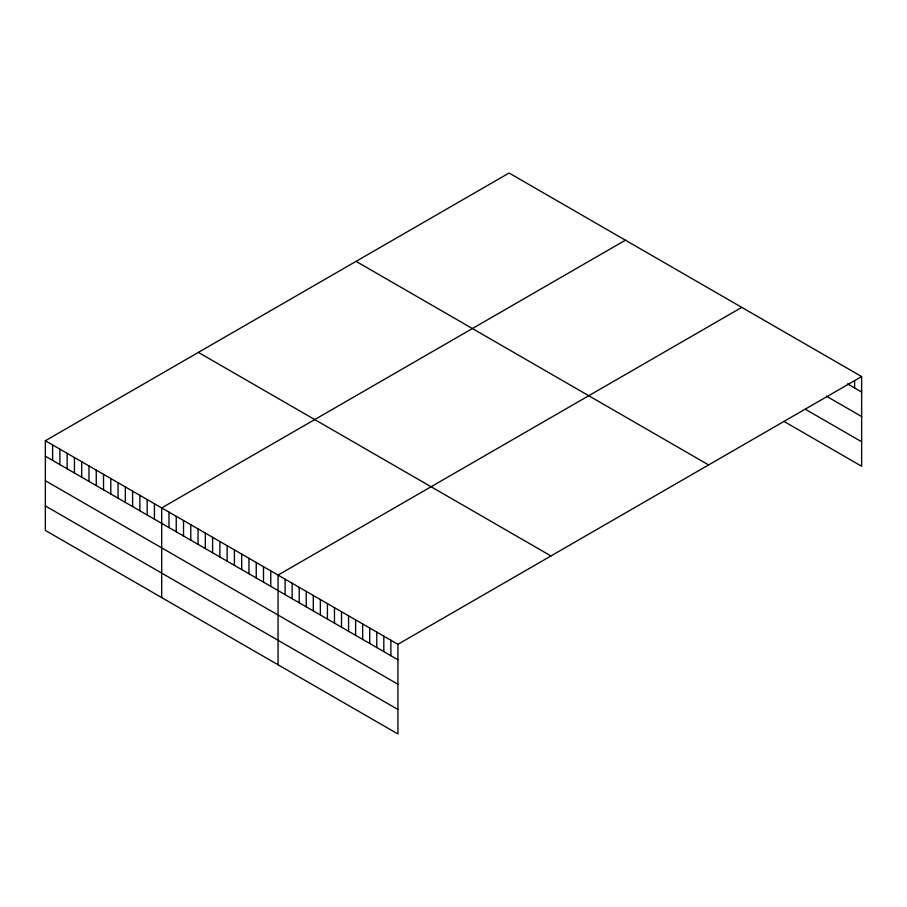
<?xml version="1.0" encoding="UTF-8"?>
<svg xmlns="http://www.w3.org/2000/svg" width="907" height="907" viewBox="0 0 907 907"><rect width="100%" height="100%" fill="white"/><g stroke="black" fill="none" stroke-linecap="round" stroke-linejoin="round"><path stroke-width="1.36" d="M45.35 440.745L397.924 644.31L397.924 733.978L45.35 530.425L45.35 440.745L509.076 173.022L861.65 376.575L861.65 466.255L784.079 421.472M625.422 240.196L161.695 507.92L161.695 597.6M741.779 307.371L278.052 575.095L278.052 664.774M397.924 644.31L861.65 376.575M847.546 383.888L861.65 392.039M826.39 396.166L861.65 416.528M805.235 409.193L861.65 441.766M356.043 261.363L708.616 464.928M198.384 352.392L550.957 555.957M45.35 456.21L397.924 659.763M45.35 480.699L397.924 684.252M45.35 505.936L397.924 709.489M854.598 380.94L854.598 387.969M390.872 640.229L390.872 655.693M383.82 636.158L383.82 651.623M376.768 632.088L376.768 647.553M369.716 628.018L369.716 643.482M362.664 623.948L362.664 639.412M355.612 619.878L355.612 635.342M348.571 615.808L348.571 631.261M341.52 611.737L341.52 627.191M334.468 607.667L334.468 623.12M327.416 603.597L327.416 619.05M320.364 599.527L320.364 614.98M313.312 595.446L313.312 610.91M306.26 591.375L306.26 606.84M299.208 587.305L299.208 602.77M292.156 583.235L292.156 598.699M285.104 579.165L285.104 594.629M270.774 570.9L270.774 586.353M263.506 566.694L263.506 582.158M256.239 562.499L256.239 577.963M248.96 558.304L248.96 573.757M241.693 554.098L241.693 569.562M234.414 549.903L234.414 565.367M227.147 545.708L227.147 561.161M219.879 541.513L219.879 556.966M212.601 537.307L212.601 552.771M205.333 533.112L205.333 548.565M198.055 528.917L198.055 544.37M190.787 524.711L190.787 540.175M183.52 520.516L183.52 535.98M176.241 516.321L176.241 531.774M168.974 512.115L168.974 527.579M154.428 503.725L154.428 519.178M147.161 499.519L147.161 514.983M139.882 495.324L139.882 510.788M132.615 491.129L132.615 506.582M125.336 486.934L125.336 502.387M118.069 482.728L118.069 498.192M110.801 478.533L110.801 493.986M103.523 474.338L103.523 489.791M96.255 470.132L96.255 485.596M88.977 465.937L88.977 481.39M81.709 461.742L81.709 477.195M74.442 457.536L74.442 473M67.163 453.341L67.163 468.806M59.896 449.146L59.896 464.599M52.617 444.94L52.617 460.405"/></g></svg>
